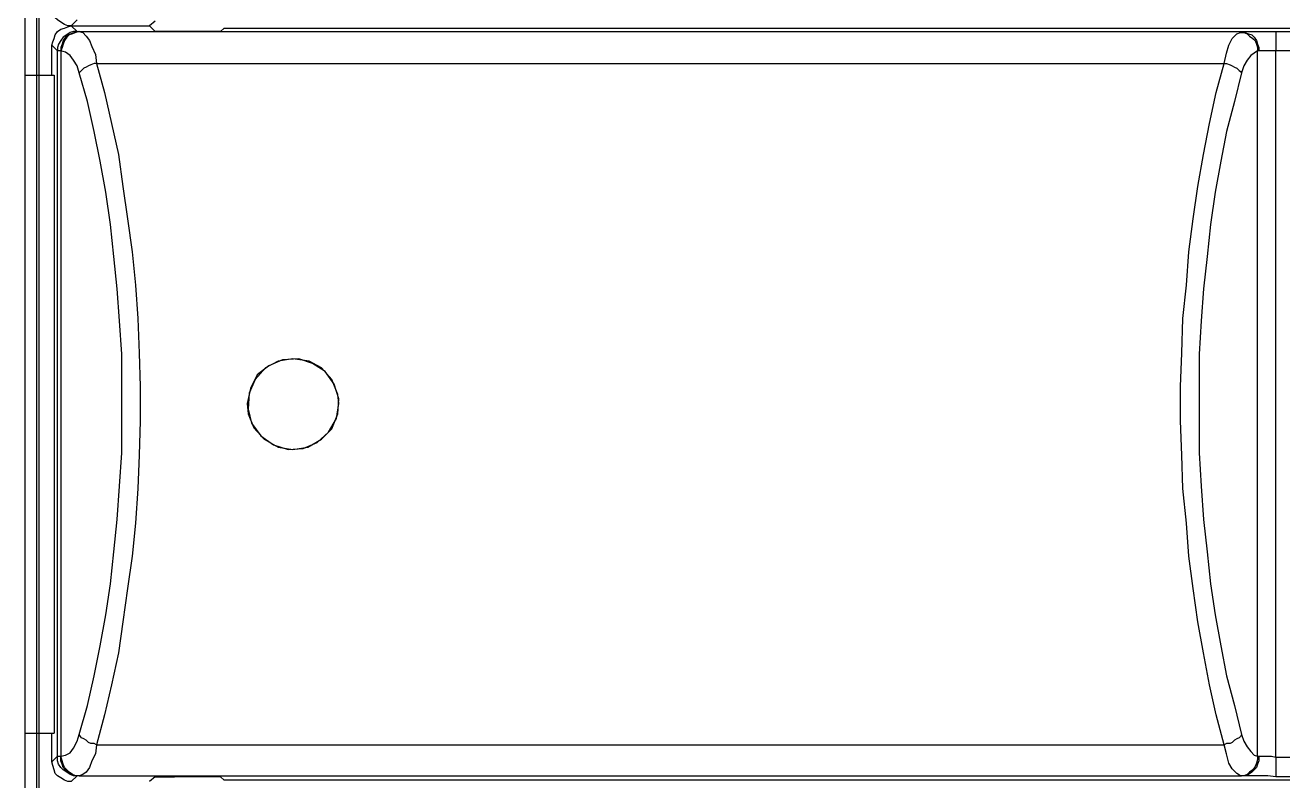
# Model space of a CAD drawing. Header units: centimetres. Extents: x -9.3 to 8.8, y -8.1 to 9.2.
# Drawn here: x -6.946 to -5.013, y 4.27 to 5.432 of the extents above; entities that cross this region are included whole.
import ezdxf

# ---------------------------------------------------------------- set-up
doc = ezdxf.new("R2010")
doc.units = ezdxf.units.CM
doc.header["$MEASUREMENT"] = 0
doc.layers.add('Camada 1', color=7, linetype='Continuous')

msp = doc.modelspace()

# ---------------------------------------------------------------- linework, layer by layer
at = {"layer": 'Camada 1', "color": 250, "lineweight": 25}
for points in [[(-6.94621, -0.45508), (-6.94621, -0.45508), (-6.94621, 6.68867), (-6.94621, 6.68867)], [(-6.94621, -0.45508), (-6.94621, -0.45508), (-6.94621, 6.68867), (-6.94621, 6.68867)], [(-6.92856, 6.67103), (-6.92856, 6.67103), (-6.92856, -0.43744), (-6.92856, -0.43744)], [(-6.92856, 6.67103), (-6.92856, 6.67103), (-6.92856, -0.43744), (-6.92856, -0.43744)], [(-6.92503, 6.6675), (-6.92503, 6.6675), (-6.92503, -0.43392), (-6.92503, -0.43392)], [(-6.92503, 6.6675), (-6.92503, 6.6675), (-6.92503, -0.43392), (-6.92503, -0.43392)], [(-6.86646, 5.43966), (-6.86646, 5.43966), (-6.87529, 5.4308), (-6.87529, 5.4308)], [(-6.74642, 5.43789), (-6.74642, 5.43789), (-6.75524, 5.4308), (-6.75524, 5.4308)], [(-6.87529, 5.4308), (-6.87529, 5.4308), (-6.75524, 5.4308), (-6.75524, 5.4308)], [(-6.87529, 5.4308), (-6.87529, 5.4308), (-6.86646, 5.42198), (-6.86646, 5.42198)], [(-6.87529, 5.4308), (-6.87529, 5.4308), (-6.75524, 5.4308), (-6.75524, 5.4308)], [(-6.86646, 5.42198), (-6.86646, 5.42198), (-6.8647, 5.42198), (-6.8647, 5.42198)], [(-6.8647, 5.42198), (-6.8647, 5.42198), (-6.86293, 5.42198), (-6.86293, 5.42198)], [(-6.86293, 5.42198), (-6.86293, 5.42198), (-5.07654, 5.42198), (-5.07654, 5.42198)], [(-6.75524, 5.4308), (-6.75524, 5.4308), (-6.74642, 5.42198), (-6.74642, 5.42198)], [(-6.71643, 5.42198), (-6.71643, 5.42198), (-6.74642, 5.42198), (-6.74642, 5.42198)], [(-6.64581, 5.42198), (-6.64581, 5.42198), (-6.71643, 5.42198), (-6.71643, 5.42198)], [(-6.64051, 5.42728), (-6.64051, 5.42728), (-6.64581, 5.42198), (-6.64581, 5.42198)], [(-6.64051, 5.42728), (-6.64051, 5.42728), (-3.3872, 5.42728), (-3.3872, 5.42728)], [(-5.07827, 5.42022), (-5.07827, 5.42022), (-5.07654, 5.42198), (-5.07654, 5.42198)], [(-5.07654, 5.42198), (-5.07654, 5.42198), (-5.02356, 5.42198), (-5.02356, 5.42198)], [(-5.02356, 5.42198), (-5.02356, 5.42198), (-5.02356, 5.392), (-5.02356, 5.392)], [(-5.02356, 5.42198), (-5.02356, 5.42198), (-5.00239, 5.42198), (-5.00239, 5.42198)], [(-6.89648, 5.392), (-6.89648, 5.392), (-6.90529, 5.40082), (-6.90529, 5.40082)], [(-6.90529, 5.35492), (-6.90529, 5.35492), (-6.90529, 5.40082), (-6.90529, 5.40082)], [(-6.89117, 5.392), (-6.89117, 5.392), (-6.89648, 5.392), (-6.89648, 5.392)], [(-6.89648, 4.30816), (-6.89648, 4.30816), (-6.89648, 5.392), (-6.89648, 5.392)], [(-6.89117, 5.392), (-6.89117, 5.392), (-6.89117, 5.392), (-6.89117, 5.392)], [(-6.89117, 5.392), (-6.89117, 5.392), (-6.89117, 4.30816), (-6.89117, 4.30816)], [(-5.05181, 4.30816), (-5.05181, 4.30816), (-5.05181, 5.392), (-5.05181, 5.392)], [(-5.05005, 5.392), (-5.05005, 5.392), (-5.05181, 5.392), (-5.05181, 5.392)], [(-5.02356, 5.392), (-5.02356, 5.392), (-5.05005, 5.392), (-5.05005, 5.392)], [(-5.02356, 4.30636), (-5.02356, 4.30636), (-5.02356, 5.392), (-5.02356, 5.392)], [(-5.00239, 5.392), (-5.00239, 5.392), (-5.02356, 5.392), (-5.02356, 5.392)], [(-6.83645, 5.37256), (-6.83645, 5.37256), (-5.103, 5.37256), (-5.103, 5.37256)], [(-6.9462, 5.35492), (-6.9462, 5.35492), (-6.90177, 5.35492), (-6.90177, 5.35492)], [(-6.90177, 5.35492), (-6.90177, 5.35492), (-6.90177, 4.34344), (-6.90177, 4.34344)], [(-6.9462, 4.34344), (-6.9462, 4.34344), (-6.90177, 4.34344), (-6.90177, 4.34344)], [(-6.90529, 4.2993), (-6.90529, 4.2993), (-6.90529, 4.34344), (-6.90529, 4.34344)], [(-6.83645, 4.3258), (-6.83645, 4.3258), (-5.103, 4.3258), (-5.103, 4.3258)], [(-6.90529, 4.2993), (-6.90529, 4.2993), (-6.89648, 4.30816), (-6.89648, 4.30816)], [(-6.89648, 4.30816), (-6.89648, 4.30816), (-6.89117, 4.30816), (-6.89117, 4.30816)], [(-6.89117, 4.30816), (-6.89117, 4.30816), (-6.89117, 4.30816), (-6.89117, 4.30816)], [(-5.05181, 4.30816), (-5.05181, 4.30816), (-5.05005, 4.30816), (-5.05005, 4.30816)], [(-5.02356, 4.30636), (-5.02356, 4.30636), (-5.02356, 4.27637), (-5.02356, 4.27637)], [(-5.02356, 4.30636), (-5.02356, 4.30636), (-5.00239, 4.30636), (-5.00239, 4.30636)], [(-6.86646, 4.27814), (-6.86646, 4.27814), (-6.87529, 4.26932), (-6.87529, 4.26932)], [(-6.8647, 4.27814), (-6.8647, 4.27814), (-6.86646, 4.27814), (-6.86646, 4.27814)], [(-6.86293, 4.27814), (-6.86293, 4.27814), (-6.8647, 4.27814), (-6.8647, 4.27814)], [(-6.86293, 4.27814), (-6.86293, 4.27814), (-5.07654, 4.27814), (-5.07654, 4.27814)], [(-6.74642, 4.27637), (-6.74642, 4.27637), (-6.75524, 4.26932), (-6.75524, 4.26932)], [(-6.74642, 4.27637), (-6.74642, 4.27637), (-6.71643, 4.27637), (-6.71643, 4.27637)], [(-6.64581, 4.27637), (-6.64581, 4.27637), (-6.71643, 4.27637), (-6.71643, 4.27637)], [(-6.64051, 4.27108), (-6.64051, 4.27108), (-6.64581, 4.27637), (-6.64581, 4.27637)], [(-5.07654, 4.27814), (-5.07654, 4.27814), (-5.07827, 4.27814), (-5.07827, 4.27814)], [(-5.00239, 4.27637), (-5.00239, 4.27637), (-5.02356, 4.27637), (-5.02356, 4.27637)], [(-3.3872, 4.27108), (-3.3872, 4.27108), (-6.64051, 4.27108), (-6.64051, 4.27108)]]:
    msp.add_open_spline(points, degree=3, dxfattribs=at)
for points, knots in [([(-6.87529, 5.4308), (-6.87529, 5.4308), (-6.88059, 5.4308), (-6.88059, 5.4308), (-6.88059, 5.4308), (-6.88588, 5.43257), (-6.88588, 5.43257), (-6.88588, 5.43257), (-6.89117, 5.43613), (-6.89117, 5.43613), (-6.89117, 5.43613), (-6.89648, 5.43966), (-6.89648, 5.43966), (-6.89648, 5.43966), (-6.9, 5.44319), (-6.9, 5.44319), (-6.9, 5.44319), (-6.90177, 5.44848), (-6.90177, 5.44848), (-6.90177, 5.44848), (-6.90353, 5.45553), (-6.90353, 5.45553), (-6.90353, 5.45553), (-6.90529, 5.46082), (-6.90529, 5.46082)], [0, 0, 0, 0, 0.125, 0.125, 0.125, 0.25, 0.25, 0.25, 0.375, 0.375, 0.375, 0.5, 0.5, 0.5, 0.625, 0.625, 0.625, 0.75, 0.75, 0.75, 0.875, 0.875, 0.875, 1, 1, 1, 1]), ([(-6.90529, 5.40082), (-6.90529, 5.40082), (-6.90353, 5.40611), (-6.90353, 5.40611), (-6.90353, 5.40611), (-6.90177, 5.4114), (-6.90177, 5.4114), (-6.90177, 5.4114), (-6.9, 5.41669), (-6.9, 5.41669), (-6.9, 5.41669), (-6.89648, 5.42198), (-6.89648, 5.42198), (-6.89648, 5.42198), (-6.89117, 5.42555), (-6.89117, 5.42555), (-6.89117, 5.42555), (-6.88588, 5.42728), (-6.88588, 5.42728), (-6.88588, 5.42728), (-6.88059, 5.42907), (-6.88059, 5.42907), (-6.88059, 5.42907), (-6.87529, 5.4308), (-6.87529, 5.4308)], [0, 0, 0, 0, 0.125, 0.125, 0.125, 0.25, 0.25, 0.25, 0.375, 0.375, 0.375, 0.5, 0.5, 0.5, 0.625, 0.625, 0.625, 0.75, 0.75, 0.75, 0.875, 0.875, 0.875, 1, 1, 1, 1]), ([(-6.86646, 5.42198), (-6.86646, 5.42198), (-6.87175, 5.42198), (-6.87175, 5.42198), (-6.87175, 5.42198), (-6.87706, 5.42022), (-6.87706, 5.42022), (-6.87706, 5.42022), (-6.88235, 5.41669), (-6.88235, 5.41669), (-6.88235, 5.41669), (-6.88764, 5.41316), (-6.88764, 5.41316), (-6.88764, 5.41316), (-6.89117, 5.40787), (-6.89117, 5.40787), (-6.89117, 5.40787), (-6.8947, 5.40258), (-6.8947, 5.40258), (-6.8947, 5.40258), (-6.89648, 5.39729), (-6.89648, 5.39729), (-6.89648, 5.39729), (-6.89648, 5.392), (-6.89648, 5.392)], [0, 0, 0, 0, 0.125, 0.125, 0.125, 0.25, 0.25, 0.25, 0.375, 0.375, 0.375, 0.5, 0.5, 0.5, 0.625, 0.625, 0.625, 0.75, 0.75, 0.75, 0.875, 0.875, 0.875, 1, 1, 1, 1]), ([(-6.86293, 5.42198), (-6.86293, 5.42198), (-6.86822, 5.42022), (-6.86822, 5.42022), (-6.86822, 5.42022), (-6.87352, 5.41846), (-6.87352, 5.41846), (-6.87352, 5.41846), (-6.87881, 5.41669), (-6.87881, 5.41669), (-6.87881, 5.41669), (-6.88235, 5.41316), (-6.88235, 5.41316), (-6.88235, 5.41316), (-6.88588, 5.40787), (-6.88588, 5.40787), (-6.88588, 5.40787), (-6.88764, 5.40258), (-6.88764, 5.40258), (-6.88764, 5.40258), (-6.88941, 5.39729), (-6.88941, 5.39729), (-6.88941, 5.39729), (-6.89117, 5.392), (-6.89117, 5.392)], [0, 0, 0, 0, 0.125, 0.125, 0.125, 0.25, 0.25, 0.25, 0.375, 0.375, 0.375, 0.5, 0.5, 0.5, 0.625, 0.625, 0.625, 0.75, 0.75, 0.75, 0.875, 0.875, 0.875, 1, 1, 1, 1]), ([(-6.8647, 5.42198), (-6.8647, 5.42198), (-6.86999, 5.42022), (-6.86999, 5.42022), (-6.86999, 5.42022), (-6.87529, 5.41846), (-6.87529, 5.41846), (-6.87529, 5.41846), (-6.87881, 5.41669), (-6.87881, 5.41669), (-6.87881, 5.41669), (-6.88411, 5.41316), (-6.88411, 5.41316), (-6.88411, 5.41316), (-6.88764, 5.40787), (-6.88764, 5.40787), (-6.88764, 5.40787), (-6.88941, 5.40258), (-6.88941, 5.40258), (-6.88941, 5.40258), (-6.89117, 5.39729), (-6.89117, 5.39729), (-6.89117, 5.39729), (-6.89117, 5.392), (-6.89117, 5.392)], [0, 0, 0, 0, 0.125, 0.125, 0.125, 0.25, 0.25, 0.25, 0.375, 0.375, 0.375, 0.5, 0.5, 0.5, 0.625, 0.625, 0.625, 0.75, 0.75, 0.75, 0.875, 0.875, 0.875, 1, 1, 1, 1]), ([(-6.86293, 5.42198), (-6.86293, 5.42198), (-6.85763, 5.42022), (-6.85763, 5.42022), (-6.85763, 5.42022), (-6.85234, 5.41493), (-6.85234, 5.41493), (-6.85234, 5.41493), (-6.84705, 5.40787), (-6.84705, 5.40787), (-6.84705, 5.40787), (-6.84352, 5.39905), (-6.84352, 5.39905), (-6.84352, 5.39905), (-6.83821, 5.38667), (-6.83821, 5.38667), (-6.83821, 5.38667), (-6.83645, 5.37256), (-6.83645, 5.37256)], [0, 0, 0, 0, 0.1666667, 0.1666667, 0.1666667, 0.3333333, 0.3333333, 0.3333333, 0.5, 0.5, 0.5, 0.6666667, 0.6666667, 0.6666667, 0.8333333, 0.8333333, 0.8333333, 1, 1, 1, 1]), ([(-5.103, 5.37256), (-5.103, 5.37256), (-5.09947, 5.38847), (-5.09947, 5.38847), (-5.09947, 5.38847), (-5.09595, 5.40082), (-5.09595, 5.40082), (-5.09595, 5.40082), (-5.09065, 5.4114), (-5.09065, 5.4114), (-5.09065, 5.4114), (-5.0836, 5.41846), (-5.0836, 5.41846), (-5.0836, 5.41846), (-5.07827, 5.42022), (-5.07827, 5.42022)], [0, 0, 0, 0, 0.2, 0.2, 0.2, 0.4, 0.4, 0.4, 0.6, 0.6, 0.6, 0.8, 0.8, 0.8, 1, 1, 1, 1]), ([(-5.07827, 5.42022), (-5.07827, 5.42022), (-5.07298, 5.42022), (-5.07298, 5.42022), (-5.07298, 5.42022), (-5.06769, 5.41846), (-5.06769, 5.41846), (-5.06769, 5.41846), (-5.06416, 5.41493), (-5.06416, 5.41493), (-5.06416, 5.41493), (-5.05887, 5.4114), (-5.05887, 5.4114), (-5.05887, 5.4114), (-5.05534, 5.40787), (-5.05534, 5.40787), (-5.05534, 5.40787), (-5.05358, 5.40258), (-5.05358, 5.40258), (-5.05358, 5.40258), (-5.05181, 5.39729), (-5.05181, 5.39729), (-5.05181, 5.39729), (-5.05181, 5.392), (-5.05181, 5.392)], [0, 0, 0, 0, 0.125, 0.125, 0.125, 0.25, 0.25, 0.25, 0.375, 0.375, 0.375, 0.5, 0.5, 0.5, 0.625, 0.625, 0.625, 0.75, 0.75, 0.75, 0.875, 0.875, 0.875, 1, 1, 1, 1]), ([(-5.07654, 5.42198), (-5.07654, 5.42198), (-5.07122, 5.42022), (-5.07122, 5.42022), (-5.07122, 5.42022), (-5.06593, 5.41846), (-5.06593, 5.41846), (-5.06593, 5.41846), (-5.06063, 5.41669), (-5.06063, 5.41669), (-5.06063, 5.41669), (-5.05711, 5.41316), (-5.05711, 5.41316), (-5.05711, 5.41316), (-5.05358, 5.40787), (-5.05358, 5.40787), (-5.05358, 5.40787), (-5.05181, 5.40258), (-5.05181, 5.40258), (-5.05181, 5.40258), (-5.05005, 5.39729), (-5.05005, 5.39729), (-5.05005, 5.39729), (-5.05005, 5.392), (-5.05005, 5.392)], [0, 0, 0, 0, 0.125, 0.125, 0.125, 0.25, 0.25, 0.25, 0.375, 0.375, 0.375, 0.5, 0.5, 0.5, 0.625, 0.625, 0.625, 0.75, 0.75, 0.75, 0.875, 0.875, 0.875, 1, 1, 1, 1]), ([(-6.86293, 5.35845), (-6.86293, 5.35845), (-6.86646, 5.36903), (-6.86646, 5.36903), (-6.86646, 5.36903), (-6.87175, 5.37785), (-6.87175, 5.37785), (-6.87175, 5.37785), (-6.87706, 5.38491), (-6.87706, 5.38491), (-6.87706, 5.38491), (-6.88411, 5.39023), (-6.88411, 5.39023), (-6.88411, 5.39023), (-6.89117, 5.392), (-6.89117, 5.392)], [0, 0, 0, 0, 0.2, 0.2, 0.2, 0.4, 0.4, 0.4, 0.6, 0.6, 0.6, 0.8, 0.8, 0.8, 1, 1, 1, 1]), ([(-5.05181, 5.392), (-5.05181, 5.392), (-5.05711, 5.38847), (-5.05711, 5.38847), (-5.05711, 5.38847), (-5.0624, 5.38491), (-5.0624, 5.38491), (-5.0624, 5.38491), (-5.06769, 5.37785), (-5.06769, 5.37785), (-5.06769, 5.37785), (-5.07298, 5.36903), (-5.07298, 5.36903), (-5.07298, 5.36903), (-5.07654, 5.35845), (-5.07654, 5.35845)], [0, 0, 0, 0, 0.2, 0.2, 0.2, 0.4, 0.4, 0.4, 0.6, 0.6, 0.6, 0.8, 0.8, 0.8, 1, 1, 1, 1]), ([(-6.83645, 5.37256), (-6.83645, 5.37256), (-6.83998, 5.37256), (-6.83998, 5.37256), (-6.83998, 5.37256), (-6.84528, 5.3708), (-6.84528, 5.3708), (-6.84528, 5.3708), (-6.84881, 5.36903), (-6.84881, 5.36903), (-6.84881, 5.36903), (-6.85234, 5.36727), (-6.85234, 5.36727), (-6.85234, 5.36727), (-6.85588, 5.3655), (-6.85588, 5.3655), (-6.85588, 5.3655), (-6.85941, 5.36198), (-6.85941, 5.36198), (-6.85941, 5.36198), (-6.86116, 5.36021), (-6.86116, 5.36021), (-6.86116, 5.36021), (-6.86293, 5.35845), (-6.86293, 5.35845)], [0, 0, 0, 0, 0.125, 0.125, 0.125, 0.25, 0.25, 0.25, 0.375, 0.375, 0.375, 0.5, 0.5, 0.5, 0.625, 0.625, 0.625, 0.75, 0.75, 0.75, 0.875, 0.875, 0.875, 1, 1, 1, 1]), ([(-6.86293, 4.34167), (-6.86293, 4.34167), (-6.85058, 4.3858), (-6.85058, 4.3858), (-6.85058, 4.3858), (-6.83998, 4.4317), (-6.83998, 4.4317), (-6.83998, 4.4317), (-6.83116, 4.4776), (-6.83116, 4.4776), (-6.83116, 4.4776), (-6.82234, 4.52526), (-6.82234, 4.52526), (-6.82234, 4.52526), (-6.81527, 4.57292), (-6.81527, 4.57292), (-6.81527, 4.57292), (-6.80998, 4.62234), (-6.80998, 4.62234), (-6.80998, 4.62234), (-6.8047, 4.67177), (-6.8047, 4.67177), (-6.8047, 4.67177), (-6.80113, 4.72295), (-6.80113, 4.72295), (-6.80113, 4.72295), (-6.79764, 4.77414), (-6.79764, 4.77414), (-6.79764, 4.77414), (-6.79764, 4.92598), (-6.79764, 4.92598), (-6.79764, 4.92598), (-6.80113, 4.97717), (-6.80113, 4.97717), (-6.80113, 4.97717), (-6.8047, 5.02659), (-6.8047, 5.02659), (-6.8047, 5.02659), (-6.80998, 5.07601), (-6.80998, 5.07601), (-6.80998, 5.07601), (-6.81527, 5.12544), (-6.81527, 5.12544), (-6.81527, 5.12544), (-6.82234, 5.17486), (-6.82234, 5.17486), (-6.82234, 5.17486), (-6.83116, 5.22252), (-6.83116, 5.22252), (-6.83116, 5.22252), (-6.83998, 5.26842), (-6.83998, 5.26842), (-6.83998, 5.26842), (-6.85058, 5.31432), (-6.85058, 5.31432), (-6.85058, 5.31432), (-6.86293, 5.35845), (-6.86293, 5.35845)], [0, 0, 0, 0, 0.0526316, 0.0526316, 0.0526316, 0.1052632, 0.1052632, 0.1052632, 0.1578947, 0.1578947, 0.1578947, 0.2105263, 0.2105263, 0.2105263, 0.2631579, 0.2631579, 0.2631579, 0.3157895, 0.3157895, 0.3157895, 0.3684211, 0.3684211, 0.3684211, 0.4210526, 0.4210526, 0.4210526, 0.4736842, 0.4736842, 0.4736842, 0.5263158, 0.5263158, 0.5263158, 0.5789474, 0.5789474, 0.5789474, 0.6315789, 0.6315789, 0.6315789, 0.6842105, 0.6842105, 0.6842105, 0.7368421, 0.7368421, 0.7368421, 0.7894737, 0.7894737, 0.7894737, 0.8421053, 0.8421053, 0.8421053, 0.8947368, 0.8947368, 0.8947368, 0.9473684, 0.9473684, 0.9473684, 1, 1, 1, 1]), ([(-6.83645, 5.37256), (-6.83645, 5.37256), (-6.82409, 5.32843), (-6.82409, 5.32843), (-6.82409, 5.32843), (-6.81351, 5.28077), (-6.81351, 5.28077), (-6.81351, 5.28077), (-6.8029, 5.23311), (-6.8029, 5.23311), (-6.8029, 5.23311), (-6.79584, 5.18368), (-6.79584, 5.18368), (-6.79584, 5.18368), (-6.78879, 5.13426), (-6.78879, 5.13426), (-6.78879, 5.13426), (-6.78173, 5.08307), (-6.78173, 5.08307), (-6.78173, 5.08307), (-6.77644, 5.03188), (-6.77644, 5.03188), (-6.77644, 5.03188), (-6.77291, 4.98069), (-6.77291, 4.98069), (-6.77291, 4.98069), (-6.77115, 4.92774), (-6.77115, 4.92774), (-6.77115, 4.92774), (-6.76938, 4.87652), (-6.76938, 4.87652), (-6.76938, 4.87652), (-6.76938, 4.8236), (-6.76938, 4.8236), (-6.76938, 4.8236), (-6.77115, 4.77061), (-6.77115, 4.77061), (-6.77115, 4.77061), (-6.77291, 4.71943), (-6.77291, 4.71943), (-6.77291, 4.71943), (-6.77644, 4.66647), (-6.77644, 4.66647), (-6.77644, 4.66647), (-6.78173, 4.61529), (-6.78173, 4.61529), (-6.78173, 4.61529), (-6.78879, 4.56586), (-6.78879, 4.56586), (-6.78879, 4.56586), (-6.79584, 4.51467), (-6.79584, 4.51467), (-6.79584, 4.51467), (-6.8029, 4.46701), (-6.8029, 4.46701), (-6.8029, 4.46701), (-6.81351, 4.41759), (-6.81351, 4.41759), (-6.81351, 4.41759), (-6.82409, 4.37169), (-6.82409, 4.37169), (-6.82409, 4.37169), (-6.83645, 4.3258), (-6.83645, 4.3258)], [0, 0, 0, 0, 0.047619, 0.047619, 0.047619, 0.0952381, 0.0952381, 0.0952381, 0.1428571, 0.1428571, 0.1428571, 0.1904762, 0.1904762, 0.1904762, 0.2380952, 0.2380952, 0.2380952, 0.2857143, 0.2857143, 0.2857143, 0.3333333, 0.3333333, 0.3333333, 0.3809524, 0.3809524, 0.3809524, 0.4285714, 0.4285714, 0.4285714, 0.4761905, 0.4761905, 0.4761905, 0.5238095, 0.5238095, 0.5238095, 0.5714286, 0.5714286, 0.5714286, 0.6190476, 0.6190476, 0.6190476, 0.6666667, 0.6666667, 0.6666667, 0.7142857, 0.7142857, 0.7142857, 0.7619048, 0.7619048, 0.7619048, 0.8095238, 0.8095238, 0.8095238, 0.8571429, 0.8571429, 0.8571429, 0.9047619, 0.9047619, 0.9047619, 0.952381, 0.952381, 0.952381, 1, 1, 1, 1]), ([(-5.103, 4.3258), (-5.103, 4.3258), (-5.11535, 4.37169), (-5.11535, 4.37169), (-5.11535, 4.37169), (-5.12597, 4.41759), (-5.12597, 4.41759), (-5.12597, 4.41759), (-5.13479, 4.46701), (-5.13479, 4.46701), (-5.13479, 4.46701), (-5.14361, 4.51467), (-5.14361, 4.51467), (-5.14361, 4.51467), (-5.15066, 4.56586), (-5.15066, 4.56586), (-5.15066, 4.56586), (-5.15772, 4.61529), (-5.15772, 4.61529), (-5.15772, 4.61529), (-5.16125, 4.66647), (-5.16125, 4.66647), (-5.16125, 4.66647), (-5.16657, 4.71943), (-5.16657, 4.71943), (-5.16657, 4.71943), (-5.1683, 4.77061), (-5.1683, 4.77061), (-5.1683, 4.77061), (-5.17007, 4.8236), (-5.17007, 4.8236), (-5.17007, 4.8236), (-5.17007, 4.87652), (-5.17007, 4.87652), (-5.17007, 4.87652), (-5.1683, 4.92774), (-5.1683, 4.92774), (-5.1683, 4.92774), (-5.16657, 4.98069), (-5.16657, 4.98069), (-5.16657, 4.98069), (-5.16125, 5.03188), (-5.16125, 5.03188), (-5.16125, 5.03188), (-5.15772, 5.08307), (-5.15772, 5.08307), (-5.15772, 5.08307), (-5.15066, 5.13426), (-5.15066, 5.13426), (-5.15066, 5.13426), (-5.14361, 5.18368), (-5.14361, 5.18368), (-5.14361, 5.18368), (-5.13479, 5.23311), (-5.13479, 5.23311), (-5.13479, 5.23311), (-5.12597, 5.28077), (-5.12597, 5.28077), (-5.12597, 5.28077), (-5.11535, 5.32843), (-5.11535, 5.32843), (-5.11535, 5.32843), (-5.103, 5.37256), (-5.103, 5.37256)], [0, 0, 0, 0, 0.047619, 0.047619, 0.047619, 0.0952381, 0.0952381, 0.0952381, 0.1428571, 0.1428571, 0.1428571, 0.1904762, 0.1904762, 0.1904762, 0.2380952, 0.2380952, 0.2380952, 0.2857143, 0.2857143, 0.2857143, 0.3333333, 0.3333333, 0.3333333, 0.3809524, 0.3809524, 0.3809524, 0.4285714, 0.4285714, 0.4285714, 0.4761905, 0.4761905, 0.4761905, 0.5238095, 0.5238095, 0.5238095, 0.5714286, 0.5714286, 0.5714286, 0.6190476, 0.6190476, 0.6190476, 0.6666667, 0.6666667, 0.6666667, 0.7142857, 0.7142857, 0.7142857, 0.7619048, 0.7619048, 0.7619048, 0.8095238, 0.8095238, 0.8095238, 0.8571429, 0.8571429, 0.8571429, 0.9047619, 0.9047619, 0.9047619, 0.952381, 0.952381, 0.952381, 1, 1, 1, 1]), ([(-5.07654, 5.35845), (-5.07654, 5.35845), (-5.08713, 5.31432), (-5.08713, 5.31432), (-5.08713, 5.31432), (-5.09947, 5.26842), (-5.09947, 5.26842), (-5.09947, 5.26842), (-5.10829, 5.22252), (-5.10829, 5.22252), (-5.10829, 5.22252), (-5.11711, 5.17486), (-5.11711, 5.17486), (-5.11711, 5.17486), (-5.12417, 5.12544), (-5.12417, 5.12544), (-5.12417, 5.12544), (-5.1295, 5.07601), (-5.1295, 5.07601), (-5.1295, 5.07601), (-5.13479, 5.02659), (-5.13479, 5.02659), (-5.13479, 5.02659), (-5.13832, 4.97717), (-5.13832, 4.97717), (-5.13832, 4.97717), (-5.14184, 4.92598), (-5.14184, 4.92598), (-5.14184, 4.92598), (-5.14184, 4.77414), (-5.14184, 4.77414), (-5.14184, 4.77414), (-5.13832, 4.72295), (-5.13832, 4.72295), (-5.13832, 4.72295), (-5.13479, 4.67177), (-5.13479, 4.67177), (-5.13479, 4.67177), (-5.1295, 4.62234), (-5.1295, 4.62234), (-5.1295, 4.62234), (-5.12417, 4.57292), (-5.12417, 4.57292), (-5.12417, 4.57292), (-5.11711, 4.52526), (-5.11711, 4.52526), (-5.11711, 4.52526), (-5.10829, 4.4776), (-5.10829, 4.4776), (-5.10829, 4.4776), (-5.09947, 4.4317), (-5.09947, 4.4317), (-5.09947, 4.4317), (-5.08713, 4.3858), (-5.08713, 4.3858), (-5.08713, 4.3858), (-5.07654, 4.34167), (-5.07654, 4.34167)], [0, 0, 0, 0, 0.0526316, 0.0526316, 0.0526316, 0.1052632, 0.1052632, 0.1052632, 0.1578947, 0.1578947, 0.1578947, 0.2105263, 0.2105263, 0.2105263, 0.2631579, 0.2631579, 0.2631579, 0.3157895, 0.3157895, 0.3157895, 0.3684211, 0.3684211, 0.3684211, 0.4210526, 0.4210526, 0.4210526, 0.4736842, 0.4736842, 0.4736842, 0.5263158, 0.5263158, 0.5263158, 0.5789474, 0.5789474, 0.5789474, 0.6315789, 0.6315789, 0.6315789, 0.6842105, 0.6842105, 0.6842105, 0.7368421, 0.7368421, 0.7368421, 0.7894737, 0.7894737, 0.7894737, 0.8421053, 0.8421053, 0.8421053, 0.8947368, 0.8947368, 0.8947368, 0.9473684, 0.9473684, 0.9473684, 1, 1, 1, 1]), ([(-5.103, 5.37256), (-5.103, 5.37256), (-5.09947, 5.37256), (-5.09947, 5.37256), (-5.09947, 5.37256), (-5.09418, 5.3708), (-5.09418, 5.3708), (-5.09418, 5.3708), (-5.09065, 5.36903), (-5.09065, 5.36903), (-5.09065, 5.36903), (-5.08713, 5.36727), (-5.08713, 5.36727), (-5.08713, 5.36727), (-5.0836, 5.3655), (-5.0836, 5.3655), (-5.0836, 5.3655), (-5.08007, 5.36198), (-5.08007, 5.36198), (-5.08007, 5.36198), (-5.07827, 5.36021), (-5.07827, 5.36021), (-5.07827, 5.36021), (-5.07654, 5.35845), (-5.07654, 5.35845)], [0, 0, 0, 0, 0.125, 0.125, 0.125, 0.25, 0.25, 0.25, 0.375, 0.375, 0.375, 0.5, 0.5, 0.5, 0.625, 0.625, 0.625, 0.75, 0.75, 0.75, 0.875, 0.875, 0.875, 1, 1, 1, 1]), ([(-6.6052, 4.85006), (-6.6052, 4.85006), (-6.59991, 4.87303), (-6.59991, 4.87303), (-6.59991, 4.87303), (-6.58933, 4.89419), (-6.58933, 4.89419), (-6.58933, 4.89419), (-6.57169, 4.9083), (-6.57169, 4.9083), (-6.57169, 4.9083), (-6.55048, 4.91716), (-6.55048, 4.91716), (-6.55048, 4.91716), (-6.52576, 4.91892), (-6.52576, 4.91892), (-6.52576, 4.91892), (-6.50459, 4.91183), (-6.50459, 4.91183), (-6.50459, 4.91183), (-6.48519, 4.89948), (-6.48519, 4.89948), (-6.48519, 4.89948), (-6.47104, 4.88008), (-6.47104, 4.88008), (-6.47104, 4.88008), (-6.46398, 4.85712), (-6.46398, 4.85712), (-6.46398, 4.85712), (-6.46575, 4.83419), (-6.46575, 4.83419), (-6.46575, 4.83419), (-6.4746, 4.81122), (-6.4746, 4.81122), (-6.4746, 4.81122), (-6.49048, 4.79534), (-6.49048, 4.79534), (-6.49048, 4.79534), (-6.51164, 4.78296), (-6.51164, 4.78296), (-6.51164, 4.78296), (-6.53461, 4.77943), (-6.53461, 4.77943), (-6.53461, 4.77943), (-6.55754, 4.78296), (-6.55754, 4.78296), (-6.55754, 4.78296), (-6.57874, 4.79534), (-6.57874, 4.79534), (-6.57874, 4.79534), (-6.59462, 4.81298), (-6.59462, 4.81298), (-6.59462, 4.81298), (-6.60344, 4.83419), (-6.60344, 4.83419), (-6.60344, 4.83419), (-6.6052, 4.85006), (-6.6052, 4.85006)], [0, 0, 0, 0, 0.0526316, 0.0526316, 0.0526316, 0.1052632, 0.1052632, 0.1052632, 0.1578947, 0.1578947, 0.1578947, 0.2105263, 0.2105263, 0.2105263, 0.2631579, 0.2631579, 0.2631579, 0.3157895, 0.3157895, 0.3157895, 0.3684211, 0.3684211, 0.3684211, 0.4210526, 0.4210526, 0.4210526, 0.4736842, 0.4736842, 0.4736842, 0.5263158, 0.5263158, 0.5263158, 0.5789474, 0.5789474, 0.5789474, 0.6315789, 0.6315789, 0.6315789, 0.6842105, 0.6842105, 0.6842105, 0.7368421, 0.7368421, 0.7368421, 0.7894737, 0.7894737, 0.7894737, 0.8421053, 0.8421053, 0.8421053, 0.8947368, 0.8947368, 0.8947368, 0.9473684, 0.9473684, 0.9473684, 1, 1, 1, 1]), ([(-6.46398, 4.85006), (-6.46398, 4.85006), (-6.46751, 4.82713), (-6.46751, 4.82713), (-6.46751, 4.82713), (-6.47989, 4.80593), (-6.47989, 4.80593), (-6.47989, 4.80593), (-6.49753, 4.79005), (-6.49753, 4.79005), (-6.49753, 4.79005), (-6.5187, 4.7812), (-6.5187, 4.7812), (-6.5187, 4.7812), (-6.54167, 4.77943), (-6.54167, 4.77943), (-6.54167, 4.77943), (-6.56463, 4.78652), (-6.56463, 4.78652), (-6.56463, 4.78652), (-6.58403, 4.80064), (-6.58403, 4.80064), (-6.58403, 4.80064), (-6.59815, 4.82004), (-6.59815, 4.82004), (-6.59815, 4.82004), (-6.60344, 4.84124), (-6.60344, 4.84124), (-6.60344, 4.84124), (-6.60167, 4.86594), (-6.60167, 4.86594), (-6.60167, 4.86594), (-6.59285, 4.88714), (-6.59285, 4.88714), (-6.59285, 4.88714), (-6.57698, 4.90478), (-6.57698, 4.90478), (-6.57698, 4.90478), (-6.55754, 4.91539), (-6.55754, 4.91539), (-6.55754, 4.91539), (-6.53461, 4.91892), (-6.53461, 4.91892), (-6.53461, 4.91892), (-6.50988, 4.91539), (-6.50988, 4.91539), (-6.50988, 4.91539), (-6.49048, 4.90478), (-6.49048, 4.90478), (-6.49048, 4.90478), (-6.4746, 4.88714), (-6.4746, 4.88714), (-6.4746, 4.88714), (-6.46575, 4.86417), (-6.46575, 4.86417), (-6.46575, 4.86417), (-6.46398, 4.85006), (-6.46398, 4.85006)], [0, 0, 0, 0, 0.0526316, 0.0526316, 0.0526316, 0.1052632, 0.1052632, 0.1052632, 0.1578947, 0.1578947, 0.1578947, 0.2105263, 0.2105263, 0.2105263, 0.2631579, 0.2631579, 0.2631579, 0.3157895, 0.3157895, 0.3157895, 0.3684211, 0.3684211, 0.3684211, 0.4210526, 0.4210526, 0.4210526, 0.4736842, 0.4736842, 0.4736842, 0.5263158, 0.5263158, 0.5263158, 0.5789474, 0.5789474, 0.5789474, 0.6315789, 0.6315789, 0.6315789, 0.6842105, 0.6842105, 0.6842105, 0.7368421, 0.7368421, 0.7368421, 0.7894737, 0.7894737, 0.7894737, 0.8421053, 0.8421053, 0.8421053, 0.8947368, 0.8947368, 0.8947368, 0.9473684, 0.9473684, 0.9473684, 1, 1, 1, 1]), ([(-6.89117, 4.30816), (-6.89117, 4.30816), (-6.88411, 4.30989), (-6.88411, 4.30989), (-6.88411, 4.30989), (-6.87706, 4.31345), (-6.87706, 4.31345), (-6.87706, 4.31345), (-6.87175, 4.32051), (-6.87175, 4.32051), (-6.87175, 4.32051), (-6.86646, 4.33109), (-6.86646, 4.33109), (-6.86646, 4.33109), (-6.86293, 4.34167), (-6.86293, 4.34167)], [0, 0, 0, 0, 0.2, 0.2, 0.2, 0.4, 0.4, 0.4, 0.6, 0.6, 0.6, 0.8, 0.8, 0.8, 1, 1, 1, 1]), ([(-6.83645, 4.3258), (-6.83645, 4.3258), (-6.83998, 4.32756), (-6.83998, 4.32756), (-6.83998, 4.32756), (-6.84528, 4.32756), (-6.84528, 4.32756), (-6.84528, 4.32756), (-6.84881, 4.32932), (-6.84881, 4.32932), (-6.84881, 4.32932), (-6.85234, 4.33285), (-6.85234, 4.33285), (-6.85234, 4.33285), (-6.85588, 4.33462), (-6.85588, 4.33462), (-6.85588, 4.33462), (-6.85941, 4.33638), (-6.85941, 4.33638), (-6.85941, 4.33638), (-6.86116, 4.33814), (-6.86116, 4.33814), (-6.86116, 4.33814), (-6.86293, 4.34167), (-6.86293, 4.34167)], [0, 0, 0, 0, 0.125, 0.125, 0.125, 0.25, 0.25, 0.25, 0.375, 0.375, 0.375, 0.5, 0.5, 0.5, 0.625, 0.625, 0.625, 0.75, 0.75, 0.75, 0.875, 0.875, 0.875, 1, 1, 1, 1]), ([(-5.07654, 4.34167), (-5.07654, 4.34167), (-5.07827, 4.33814), (-5.07827, 4.33814), (-5.07827, 4.33814), (-5.08007, 4.33638), (-5.08007, 4.33638), (-5.08007, 4.33638), (-5.0836, 4.33462), (-5.0836, 4.33462), (-5.0836, 4.33462), (-5.08713, 4.33285), (-5.08713, 4.33285), (-5.08713, 4.33285), (-5.09065, 4.32932), (-5.09065, 4.32932), (-5.09065, 4.32932), (-5.09418, 4.32756), (-5.09418, 4.32756), (-5.09418, 4.32756), (-5.09947, 4.32756), (-5.09947, 4.32756), (-5.09947, 4.32756), (-5.103, 4.3258), (-5.103, 4.3258)], [0, 0, 0, 0, 0.125, 0.125, 0.125, 0.25, 0.25, 0.25, 0.375, 0.375, 0.375, 0.5, 0.5, 0.5, 0.625, 0.625, 0.625, 0.75, 0.75, 0.75, 0.875, 0.875, 0.875, 1, 1, 1, 1]), ([(-5.07654, 4.34167), (-5.07654, 4.34167), (-5.07298, 4.33109), (-5.07298, 4.33109), (-5.07298, 4.33109), (-5.06769, 4.32227), (-5.06769, 4.32227), (-5.06769, 4.32227), (-5.0624, 4.31521), (-5.0624, 4.31521), (-5.0624, 4.31521), (-5.05711, 4.30989), (-5.05711, 4.30989), (-5.05711, 4.30989), (-5.05181, 4.30816), (-5.05181, 4.30816)], [0, 0, 0, 0, 0.2, 0.2, 0.2, 0.4, 0.4, 0.4, 0.6, 0.6, 0.6, 0.8, 0.8, 0.8, 1, 1, 1, 1]), ([(-6.83645, 4.3258), (-6.83645, 4.3258), (-6.83821, 4.31165), (-6.83821, 4.31165), (-6.83821, 4.31165), (-6.84352, 4.30107), (-6.84352, 4.30107), (-6.84352, 4.30107), (-6.84705, 4.29048), (-6.84705, 4.29048), (-6.84705, 4.29048), (-6.85234, 4.28343), (-6.85234, 4.28343), (-6.85234, 4.28343), (-6.85763, 4.2799), (-6.85763, 4.2799), (-6.85763, 4.2799), (-6.86293, 4.27814), (-6.86293, 4.27814)], [0, 0, 0, 0, 0.1666667, 0.1666667, 0.1666667, 0.3333333, 0.3333333, 0.3333333, 0.5, 0.5, 0.5, 0.6666667, 0.6666667, 0.6666667, 0.8333333, 0.8333333, 0.8333333, 1, 1, 1, 1]), ([(-5.07827, 4.27814), (-5.07827, 4.27814), (-5.0836, 4.28166), (-5.0836, 4.28166), (-5.0836, 4.28166), (-5.09065, 4.28872), (-5.09065, 4.28872), (-5.09065, 4.28872), (-5.09595, 4.29754), (-5.09595, 4.29754), (-5.09595, 4.29754), (-5.09947, 4.31165), (-5.09947, 4.31165), (-5.09947, 4.31165), (-5.103, 4.3258), (-5.103, 4.3258)], [0, 0, 0, 0, 0.2, 0.2, 0.2, 0.4, 0.4, 0.4, 0.6, 0.6, 0.6, 0.8, 0.8, 0.8, 1, 1, 1, 1]), ([(-6.87529, 4.26932), (-6.87529, 4.26932), (-6.88059, 4.26932), (-6.88059, 4.26932), (-6.88059, 4.26932), (-6.88588, 4.27108), (-6.88588, 4.27108), (-6.88588, 4.27108), (-6.89117, 4.27461), (-6.89117, 4.27461), (-6.89117, 4.27461), (-6.89648, 4.27814), (-6.89648, 4.27814), (-6.89648, 4.27814), (-6.9, 4.28166), (-6.9, 4.28166), (-6.9, 4.28166), (-6.90177, 4.28696), (-6.90177, 4.28696), (-6.90177, 4.28696), (-6.90353, 4.29401), (-6.90353, 4.29401), (-6.90353, 4.29401), (-6.90529, 4.2993), (-6.90529, 4.2993)], [0, 0, 0, 0, 0.125, 0.125, 0.125, 0.25, 0.25, 0.25, 0.375, 0.375, 0.375, 0.5, 0.5, 0.5, 0.625, 0.625, 0.625, 0.75, 0.75, 0.75, 0.875, 0.875, 0.875, 1, 1, 1, 1]), ([(-6.86646, 4.27814), (-6.86646, 4.27814), (-6.87175, 4.27814), (-6.87175, 4.27814), (-6.87175, 4.27814), (-6.87706, 4.2799), (-6.87706, 4.2799), (-6.87706, 4.2799), (-6.88235, 4.28343), (-6.88235, 4.28343), (-6.88235, 4.28343), (-6.88764, 4.28696), (-6.88764, 4.28696), (-6.88764, 4.28696), (-6.89117, 4.29048), (-6.89117, 4.29048), (-6.89117, 4.29048), (-6.8947, 4.29578), (-6.8947, 4.29578), (-6.8947, 4.29578), (-6.89648, 4.30107), (-6.89648, 4.30107), (-6.89648, 4.30107), (-6.89648, 4.30816), (-6.89648, 4.30816)], [0, 0, 0, 0, 0.125, 0.125, 0.125, 0.25, 0.25, 0.25, 0.375, 0.375, 0.375, 0.5, 0.5, 0.5, 0.625, 0.625, 0.625, 0.75, 0.75, 0.75, 0.875, 0.875, 0.875, 1, 1, 1, 1]), ([(-6.86293, 4.27814), (-6.86293, 4.27814), (-6.86822, 4.27814), (-6.86822, 4.27814), (-6.86822, 4.27814), (-6.87352, 4.2799), (-6.87352, 4.2799), (-6.87352, 4.2799), (-6.87881, 4.28343), (-6.87881, 4.28343), (-6.87881, 4.28343), (-6.88235, 4.28696), (-6.88235, 4.28696), (-6.88235, 4.28696), (-6.88588, 4.29048), (-6.88588, 4.29048), (-6.88588, 4.29048), (-6.88764, 4.29578), (-6.88764, 4.29578), (-6.88764, 4.29578), (-6.88941, 4.30107), (-6.88941, 4.30107), (-6.88941, 4.30107), (-6.89117, 4.30816), (-6.89117, 4.30816)], [0, 0, 0, 0, 0.125, 0.125, 0.125, 0.25, 0.25, 0.25, 0.375, 0.375, 0.375, 0.5, 0.5, 0.5, 0.625, 0.625, 0.625, 0.75, 0.75, 0.75, 0.875, 0.875, 0.875, 1, 1, 1, 1]), ([(-6.8647, 4.27814), (-6.8647, 4.27814), (-6.86999, 4.27814), (-6.86999, 4.27814), (-6.86999, 4.27814), (-6.87529, 4.2799), (-6.87529, 4.2799), (-6.87529, 4.2799), (-6.87881, 4.28343), (-6.87881, 4.28343), (-6.87881, 4.28343), (-6.88411, 4.28696), (-6.88411, 4.28696), (-6.88411, 4.28696), (-6.88764, 4.29048), (-6.88764, 4.29048), (-6.88764, 4.29048), (-6.88941, 4.29578), (-6.88941, 4.29578), (-6.88941, 4.29578), (-6.89117, 4.30107), (-6.89117, 4.30107), (-6.89117, 4.30107), (-6.89117, 4.30816), (-6.89117, 4.30816)], [0, 0, 0, 0, 0.125, 0.125, 0.125, 0.25, 0.25, 0.25, 0.375, 0.375, 0.375, 0.5, 0.5, 0.5, 0.625, 0.625, 0.625, 0.75, 0.75, 0.75, 0.875, 0.875, 0.875, 1, 1, 1, 1]), ([(-5.05181, 4.30816), (-5.05181, 4.30816), (-5.05181, 4.30283), (-5.05181, 4.30283), (-5.05181, 4.30283), (-5.05358, 4.29754), (-5.05358, 4.29754), (-5.05358, 4.29754), (-5.05534, 4.29225), (-5.05534, 4.29225), (-5.05534, 4.29225), (-5.05887, 4.28696), (-5.05887, 4.28696), (-5.05887, 4.28696), (-5.06416, 4.28343), (-5.06416, 4.28343), (-5.06416, 4.28343), (-5.06769, 4.2799), (-5.06769, 4.2799), (-5.06769, 4.2799), (-5.07298, 4.27814), (-5.07298, 4.27814), (-5.07298, 4.27814), (-5.07827, 4.27814), (-5.07827, 4.27814)], [0, 0, 0, 0, 0.125, 0.125, 0.125, 0.25, 0.25, 0.25, 0.375, 0.375, 0.375, 0.5, 0.5, 0.5, 0.625, 0.625, 0.625, 0.75, 0.75, 0.75, 0.875, 0.875, 0.875, 1, 1, 1, 1]), ([(-5.05005, 4.30816), (-5.05005, 4.30816), (-5.05005, 4.30107), (-5.05005, 4.30107), (-5.05005, 4.30107), (-5.05181, 4.29578), (-5.05181, 4.29578), (-5.05181, 4.29578), (-5.05358, 4.29048), (-5.05358, 4.29048), (-5.05358, 4.29048), (-5.05711, 4.28696), (-5.05711, 4.28696), (-5.05711, 4.28696), (-5.06063, 4.28343), (-5.06063, 4.28343), (-5.06063, 4.28343), (-5.06593, 4.2799), (-5.06593, 4.2799), (-5.06593, 4.2799), (-5.07122, 4.27814), (-5.07122, 4.27814), (-5.07122, 4.27814), (-5.07654, 4.27814), (-5.07654, 4.27814)], [0, 0, 0, 0, 0.125, 0.125, 0.125, 0.25, 0.25, 0.25, 0.375, 0.375, 0.375, 0.5, 0.5, 0.5, 0.625, 0.625, 0.625, 0.75, 0.75, 0.75, 0.875, 0.875, 0.875, 1, 1, 1, 1]), ([(-5.05005, 4.30816), (-5.05005, 4.30816), (-5.03061, 4.30816), (-5.03061, 4.30816), (-5.03061, 4.30816), (-5.02356, 4.30636), (-5.02356, 4.30636)], [0, 0, 0, 0, 0.5, 0.5, 0.5, 1, 1, 1, 1]), ([(-5.02356, 4.27637), (-5.02356, 4.27637), (-5.0359, 4.27814), (-5.0359, 4.27814), (-5.0359, 4.27814), (-5.07654, 4.27814), (-5.07654, 4.27814)], [0, 0, 0, 0, 0.5, 0.5, 0.5, 1, 1, 1, 1])]:
    msp.add_open_spline(points, degree=3, knots=knots, dxfattribs=at)

doc.saveas('drawing.dxf')
